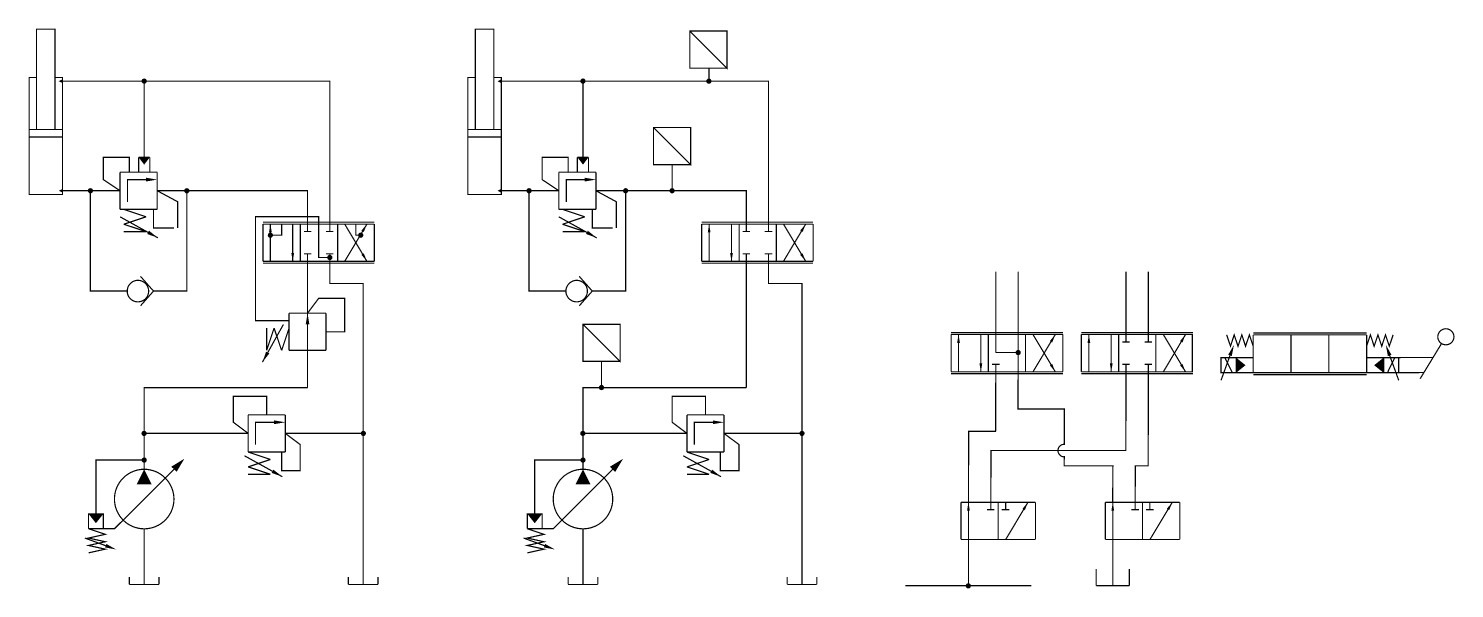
# Model space of a CAD drawing. Header units: millimetres. Extents: x 8 to 331, y -1 to 63.
# Drawn here: x 211.4 to 330.8, y 8.7 to 55.6 of the extents above; entities that cross this region are included whole.
import ezdxf
from ezdxf.lldxf.tags import DXFTag

# ---------------------------------------------------------------- set-up
doc = ezdxf.new("R2010")
doc.units = ezdxf.units.MM
doc.header["$LTSCALE"] = 2
tags = doc.linetypes.add('HIDDEN', pattern=[0.375, 0.25, -0.125]).pattern_tags.tags
tags[6:7] = [DXFTag(74, 4), DXFTag(75, 0), DXFTag(340, '0'), DXFTag(46, 1.0), DXFTag(50, 0.0), DXFTag(44, 0.0), DXFTag(45, 0.0)]
tags[4:5] = [DXFTag(74, 4), DXFTag(75, 0), DXFTag(340, '0'), DXFTag(46, 1.0), DXFTag(50, 0.0), DXFTag(44, 0.0), DXFTag(45, 0.0)]
tags = doc.linetypes.add('HIDDEN4', pattern=[0.09375, 0.0625, -0.03125]).pattern_tags.tags
tags[6:7] = [DXFTag(74, 4), DXFTag(75, 0), DXFTag(340, '0'), DXFTag(46, 1.0), DXFTag(50, 0.0), DXFTag(44, 0.0), DXFTag(45, 0.0)]
tags[4:5] = [DXFTag(74, 4), DXFTag(75, 0), DXFTag(340, '0'), DXFTag(46, 1.0), DXFTag(50, 0.0), DXFTag(44, 0.0), DXFTag(45, 0.0)]

msp = doc.modelspace()

# ---------------------------------------------------------------- hatches: boundary and pattern name
h = msp.add_hatch(color=256)
h.dxf.hatch_style = 1
edge = h.paths.add_edge_path()
edge.add_line((221.32, 51.17), (221.1, 51.17))
edge.add_line((221.1, 51.17), (221.1, 50.95))
edge.add_arc((221.1, 51.17), 0.22, 270, 360)
edge = h.paths.add_edge_path()
edge.add_line((221.1, 51.17), (220.88, 51.17))
edge.add_arc((221.1, 51.17), 0.22, 180, 270)
edge.add_line((221.1, 50.95), (221.1, 51.17))
edge = h.paths.add_edge_path()
edge.add_line((220.88, 51.17), (221.1, 51.17))
edge.add_line((221.1, 51.17), (221.32, 51.17))
edge.add_arc((221.1, 51.17), 0.22, 0, 180)
h = msp.add_hatch(color=256)
h.dxf.hatch_style = 1
edge = h.paths.add_edge_path()
edge.add_line((258.04, 51.17), (257.82, 51.17))
edge.add_line((257.82, 51.17), (257.82, 50.95))
edge.add_arc((257.82, 51.17), 0.22, 270, 360)
edge = h.paths.add_edge_path()
edge.add_line((257.82, 51.17), (257.6, 51.17))
edge.add_arc((257.82, 51.17), 0.22, 180, 270)
edge.add_line((257.82, 50.95), (257.82, 51.17))
edge = h.paths.add_edge_path()
edge.add_line((257.6, 51.17), (257.82, 51.17))
edge.add_line((257.82, 51.17), (258.04, 51.17))
edge.add_arc((257.82, 51.17), 0.22, 0, 180)
h = msp.add_hatch(color=256)
h.dxf.hatch_style = 1
edge = h.paths.add_edge_path()
edge.add_line((268.58, 51.16), (268.36, 51.16))
edge.add_line((268.36, 51.16), (268.36, 50.94))
edge.add_arc((268.36, 51.16), 0.22, 270, 360)
edge = h.paths.add_edge_path()
edge.add_line((268.36, 51.16), (268.14, 51.16))
edge.add_arc((268.36, 51.16), 0.22, 180, 270)
edge.add_line((268.36, 50.94), (268.36, 51.16))
edge = h.paths.add_edge_path()
edge.add_line((268.14, 51.16), (268.36, 51.16))
edge.add_line((268.36, 51.16), (268.58, 51.16))
edge.add_arc((268.36, 51.16), 0.22, 0, 180)
h = msp.add_hatch(color=256)
h.dxf.hatch_style = 1
edge = h.paths.add_edge_path()
edge.add_line((216.82, 42), (216.6, 42))
edge.add_line((216.6, 42), (216.6, 41.78))
edge.add_arc((216.6, 42), 0.22, 270, 360)
edge = h.paths.add_edge_path()
edge.add_line((216.6, 42), (216.37, 42))
edge.add_arc((216.6, 42), 0.22, 180, 270)
edge.add_line((216.6, 41.78), (216.6, 42))
edge = h.paths.add_edge_path()
edge.add_line((216.37, 42), (216.6, 42))
edge.add_line((216.6, 42), (216.82, 42))
edge.add_arc((216.6, 42), 0.22, 0, 180)
h = msp.add_hatch(color=256)
h.dxf.hatch_style = 1
edge = h.paths.add_edge_path()
edge.add_line((224.89, 42), (224.67, 42))
edge.add_line((224.67, 42), (224.67, 41.78))
edge.add_arc((224.67, 42), 0.22, 270, 360)
edge = h.paths.add_edge_path()
edge.add_line((224.67, 42), (224.45, 42))
edge.add_arc((224.67, 42), 0.22, 180, 270)
edge.add_line((224.67, 41.78), (224.67, 42))
edge = h.paths.add_edge_path()
edge.add_line((224.45, 42), (224.67, 42))
edge.add_line((224.67, 42), (224.89, 42))
edge.add_arc((224.67, 42), 0.22, 0, 180)
h = msp.add_hatch(color=256)
h.dxf.hatch_style = 1
edge = h.paths.add_edge_path()
edge.add_line((253.53, 42), (253.31, 42))
edge.add_line((253.31, 42), (253.31, 41.78))
edge.add_arc((253.31, 42), 0.22, 270, 360)
edge = h.paths.add_edge_path()
edge.add_line((253.31, 42), (253.09, 42))
edge.add_arc((253.31, 42), 0.22, 180, 270)
edge.add_line((253.31, 41.78), (253.31, 42))
edge = h.paths.add_edge_path()
edge.add_line((253.09, 42), (253.31, 42))
edge.add_line((253.31, 42), (253.53, 42))
edge.add_arc((253.31, 42), 0.22, 0, 180)
h = msp.add_hatch(color=256)
h.dxf.hatch_style = 1
edge = h.paths.add_edge_path()
edge.add_line((261.61, 42), (261.39, 42))
edge.add_line((261.39, 42), (261.39, 41.78))
edge.add_arc((261.39, 42), 0.22, 270, 360)
edge = h.paths.add_edge_path()
edge.add_line((261.39, 42), (261.17, 42))
edge.add_arc((261.39, 42), 0.22, 180, 270)
edge.add_line((261.39, 41.78), (261.39, 42))
edge = h.paths.add_edge_path()
edge.add_line((261.17, 42), (261.39, 42))
edge.add_line((261.39, 42), (261.61, 42))
edge.add_arc((261.39, 42), 0.22, 0, 180)
h = msp.add_hatch(color=256)
h.dxf.hatch_style = 1
edge = h.paths.add_edge_path()
edge.add_line((265.5, 42), (265.28, 42))
edge.add_line((265.28, 42), (265.28, 41.78))
edge.add_arc((265.28, 42), 0.22, 270, 360)
edge = h.paths.add_edge_path()
edge.add_line((265.28, 42), (265.05, 42))
edge.add_arc((265.28, 42), 0.22, 180, 270)
edge.add_line((265.28, 41.78), (265.28, 42))
edge = h.paths.add_edge_path()
edge.add_line((265.05, 42), (265.28, 42))
edge.add_line((265.28, 42), (265.5, 42))
edge.add_arc((265.28, 42), 0.22, 0, 180)
h = msp.add_hatch(color=256)
h.dxf.hatch_style = 1
edge = h.paths.add_edge_path()
edge.add_line((231.88, 38.28), (231.66, 38.28))
edge.add_line((231.66, 38.28), (231.66, 38.06))
edge.add_arc((231.66, 38.28), 0.22, 270, 360)
edge = h.paths.add_edge_path()
edge.add_line((231.66, 38.28), (231.44, 38.28))
edge.add_arc((231.66, 38.28), 0.22, 180, 270)
edge.add_line((231.66, 38.06), (231.66, 38.28))
edge = h.paths.add_edge_path()
edge.add_line((231.44, 38.28), (231.66, 38.28))
edge.add_line((231.66, 38.28), (231.88, 38.28))
edge.add_arc((231.66, 38.28), 0.22, 0, 180)
h = msp.add_hatch(color=256)
h.dxf.hatch_style = 1
edge = h.paths.add_edge_path()
edge.add_line((239.44, 38.28), (239.22, 38.28))
edge.add_line((239.22, 38.28), (239.22, 38.06))
edge.add_arc((239.22, 38.28), 0.22, 270, 360)
edge = h.paths.add_edge_path()
edge.add_line((239.22, 38.28), (239, 38.28))
edge.add_arc((239.22, 38.28), 0.22, 180, 270)
edge.add_line((239.22, 38.06), (239.22, 38.28))
edge = h.paths.add_edge_path()
edge.add_line((239, 38.28), (239.22, 38.28))
edge.add_line((239.22, 38.28), (239.44, 38.28))
edge.add_arc((239.22, 38.28), 0.22, 0, 180)
h = msp.add_hatch(color=256)
h.dxf.hatch_style = 1
edge = h.paths.add_edge_path()
edge.add_line((236.85, 36.42), (236.63, 36.42))
edge.add_line((236.63, 36.42), (236.63, 36.2))
edge.add_arc((236.63, 36.42), 0.22, 270, 360)
edge = h.paths.add_edge_path()
edge.add_line((236.63, 36.42), (236.41, 36.42))
edge.add_arc((236.63, 36.42), 0.22, 180, 270)
edge.add_line((236.63, 36.2), (236.63, 36.42))
edge = h.paths.add_edge_path()
edge.add_line((236.41, 36.42), (236.63, 36.42))
edge.add_line((236.63, 36.42), (236.85, 36.42))
edge.add_arc((236.63, 36.42), 0.22, 0, 180)
h = msp.add_hatch(color=256)
h.dxf.hatch_style = 1
edge = h.paths.add_edge_path()
edge.add_line((294.46, 28.47), (294.24, 28.47))
edge.add_line((294.24, 28.47), (294.24, 28.25))
edge.add_arc((294.24, 28.47), 0.22, 270, 360)
edge = h.paths.add_edge_path()
edge.add_line((294.24, 28.47), (294.02, 28.47))
edge.add_arc((294.24, 28.47), 0.22, 180, 270)
edge.add_line((294.24, 28.25), (294.24, 28.47))
edge = h.paths.add_edge_path()
edge.add_line((294.02, 28.47), (294.24, 28.47))
edge.add_line((294.24, 28.47), (294.46, 28.47))
edge.add_arc((294.24, 28.47), 0.22, 0, 180)
h = msp.add_hatch(color=256)
h.dxf.hatch_style = 1
edge = h.paths.add_edge_path()
edge.add_line((259.59, 25.54), (259.37, 25.54))
edge.add_line((259.37, 25.54), (259.37, 25.32))
edge.add_arc((259.37, 25.54), 0.22, 270, 360)
edge = h.paths.add_edge_path()
edge.add_line((259.37, 25.54), (259.15, 25.54))
edge.add_arc((259.37, 25.54), 0.22, 180, 270)
edge.add_line((259.37, 25.32), (259.37, 25.54))
edge = h.paths.add_edge_path()
edge.add_line((259.15, 25.54), (259.37, 25.54))
edge.add_line((259.37, 25.54), (259.59, 25.54))
edge.add_arc((259.37, 25.54), 0.22, 0, 180)
h = msp.add_hatch(color=256)
h.dxf.hatch_style = 1
edge = h.paths.add_edge_path()
edge.add_line((221.31, 21.71), (221.09, 21.71))
edge.add_line((221.09, 21.71), (221.09, 21.49))
edge.add_arc((221.09, 21.71), 0.22, 270, 360)
edge = h.paths.add_edge_path()
edge.add_line((221.09, 21.71), (220.87, 21.71))
edge.add_arc((221.09, 21.71), 0.22, 180, 270)
edge.add_line((221.09, 21.49), (221.09, 21.71))
edge = h.paths.add_edge_path()
edge.add_line((220.87, 21.71), (221.09, 21.71))
edge.add_line((221.09, 21.71), (221.31, 21.71))
edge.add_arc((221.09, 21.71), 0.22, 0, 180)
h = msp.add_hatch(color=256)
h.dxf.hatch_style = 1
edge = h.paths.add_edge_path()
edge.add_line((239.66, 21.71), (239.44, 21.71))
edge.add_line((239.44, 21.71), (239.44, 21.49))
edge.add_arc((239.44, 21.71), 0.22, 270, 360)
edge = h.paths.add_edge_path()
edge.add_line((239.44, 21.71), (239.22, 21.71))
edge.add_arc((239.44, 21.71), 0.22, 180, 270)
edge.add_line((239.44, 21.49), (239.44, 21.71))
edge = h.paths.add_edge_path()
edge.add_line((239.22, 21.71), (239.44, 21.71))
edge.add_line((239.44, 21.71), (239.66, 21.71))
edge.add_arc((239.44, 21.71), 0.22, 0, 180)
h = msp.add_hatch(color=256)
h.dxf.hatch_style = 1
edge = h.paths.add_edge_path()
edge.add_line((258.03, 21.71), (257.81, 21.71))
edge.add_line((257.81, 21.71), (257.81, 21.49))
edge.add_arc((257.81, 21.71), 0.22, 270, 360)
edge = h.paths.add_edge_path()
edge.add_line((257.81, 21.71), (257.59, 21.71))
edge.add_arc((257.81, 21.71), 0.22, 180, 270)
edge.add_line((257.81, 21.49), (257.81, 21.71))
edge = h.paths.add_edge_path()
edge.add_line((257.59, 21.71), (257.81, 21.71))
edge.add_line((257.81, 21.71), (258.03, 21.71))
edge.add_arc((257.81, 21.71), 0.22, 0, 180)
h = msp.add_hatch(color=256)
h.dxf.hatch_style = 1
edge = h.paths.add_edge_path()
edge.add_line((276.37, 21.71), (276.15, 21.71))
edge.add_line((276.15, 21.71), (276.15, 21.49))
edge.add_arc((276.15, 21.71), 0.22, 270, 360)
edge = h.paths.add_edge_path()
edge.add_line((276.15, 21.71), (275.93, 21.71))
edge.add_arc((276.15, 21.71), 0.22, 180, 270)
edge.add_line((276.15, 21.49), (276.15, 21.71))
edge = h.paths.add_edge_path()
edge.add_line((275.93, 21.71), (276.15, 21.71))
edge.add_line((276.15, 21.71), (276.37, 21.71))
edge.add_arc((276.15, 21.71), 0.22, 0, 180)
h = msp.add_hatch(color=256)
h.dxf.hatch_style = 1
edge = h.paths.add_edge_path()
edge.add_line((221.32, 19.48), (221.1, 19.48))
edge.add_line((221.1, 19.48), (221.1, 19.26))
edge.add_arc((221.1, 19.48), 0.22, 270, 360)
edge = h.paths.add_edge_path()
edge.add_line((221.1, 19.48), (220.88, 19.48))
edge.add_arc((221.1, 19.48), 0.22, 180, 270)
edge.add_line((221.1, 19.26), (221.1, 19.48))
edge = h.paths.add_edge_path()
edge.add_line((220.88, 19.48), (221.1, 19.48))
edge.add_line((221.1, 19.48), (221.32, 19.48))
edge.add_arc((221.1, 19.48), 0.22, 0, 180)
h = msp.add_hatch(color=256)
h.dxf.hatch_style = 1
edge = h.paths.add_edge_path()
edge.add_line((258.04, 19.48), (257.82, 19.48))
edge.add_line((257.82, 19.48), (257.82, 19.26))
edge.add_arc((257.82, 19.48), 0.22, 270, 360)
edge = h.paths.add_edge_path()
edge.add_line((257.82, 19.48), (257.6, 19.48))
edge.add_arc((257.82, 19.48), 0.22, 180, 270)
edge.add_line((257.82, 19.26), (257.82, 19.48))
edge = h.paths.add_edge_path()
edge.add_line((257.6, 19.48), (257.82, 19.48))
edge.add_line((257.82, 19.48), (258.04, 19.48))
edge.add_arc((257.82, 19.48), 0.22, 0, 180)
h = msp.add_hatch(color=256)
h.dxf.hatch_style = 1
edge = h.paths.add_edge_path()
edge.add_line((290.29, 8.96), (290.07, 8.96))
edge.add_line((290.07, 8.96), (290.07, 8.74))
edge.add_arc((290.07, 8.96), 0.22, 270, 360)
edge = h.paths.add_edge_path()
edge.add_line((290.07, 8.96), (289.85, 8.96))
edge.add_arc((290.07, 8.96), 0.22, 180, 270)
edge.add_line((290.07, 8.74), (290.07, 8.96))
edge = h.paths.add_edge_path()
edge.add_line((289.85, 8.96), (290.07, 8.96))
edge.add_line((290.07, 8.96), (290.29, 8.96))
edge.add_arc((290.07, 8.96), 0.22, 0, 180)

# ---------------------------------------------------------------- linework, layer by layer
at = {"const_width": 0.1}
for points in [[(212.09, 47.12), (213.64, 47.12), (213.64, 55.51), (212.09, 55.51), (212.09, 47.12)], [(248.81, 47.12), (250.36, 47.12), (250.36, 55.51), (248.81, 55.51), (248.81, 47.12)], [(269.87, 52.25), (266.76, 52.25), (266.76, 55.36), (269.87, 55.36), (269.87, 52.25), (266.76, 55.36)], [(212.09, 51.47), (211.47, 51.47), (211.47, 44.64)], [(214.26, 44.64), (214.26, 44.64), (214.26, 51.47), (213.64, 51.47)], [(248.81, 51.47), (248.19, 51.47), (248.19, 44.64)], [(250.98, 44.64), (250.98, 44.64), (250.98, 51.47), (250.36, 51.47)], [(268.36, 52.26), (268.36, 51.16)], [(214.26, 51.16), (236.63, 51.16), (236.63, 39.21)], [(250.98, 51.16), (273.35, 51.16), (273.35, 39.21)], [(211.47, 47.12), (214.26, 47.12), (214.26, 46.5), (211.47, 46.5), (211.47, 47.12)], [(248.19, 47.12), (250.98, 47.12), (250.98, 46.5), (248.19, 46.5), (248.19, 47.12)], [(266.83, 44.18), (263.72, 44.18), (263.72, 47.29), (266.83, 47.29), (266.83, 44.18), (263.72, 47.29)], [(214.26, 44.79), (214.26, 41.69), (211.47, 41.69), (211.47, 44.64)], [(220.63, 43.55), (220.63, 44.8)], [(220.63, 44.8), (221.57, 44.8)], [(221.57, 44.8), (221.57, 43.55)], [(250.98, 44.79), (250.98, 41.69), (248.19, 41.69), (248.19, 44.64)], [(257.35, 43.55), (257.35, 44.8)], [(257.35, 44.8), (258.28, 44.8)], [(258.28, 44.8), (258.28, 43.55)], [(265.28, 44.18), (265.28, 42)], [(222.19, 43.55), (219.08, 43.55)], [(219.08, 43.55), (219.08, 40.44)], [(221.26, 42.93), (219.7, 42.93), (219.7, 41.07)], [(222.19, 40.44), (222.19, 43.55)], [(255.8, 43.55), (255.8, 40.44)], [(258.91, 43.55), (255.8, 43.55)], [(257.97, 42.93), (256.42, 42.93), (256.42, 41.07)], [(258.91, 40.44), (258.91, 43.55)], [(216.6, 42), (214.26, 42)], [(219.08, 42), (216.6, 42)], [(219.7, 33.61), (216.6, 33.61), (216.6, 42)], [(221.88, 33.61), (224.67, 33.61), (224.67, 42)], [(222.19, 42), (224.67, 42)], [(234.77, 39.21), (234.77, 42), (224.67, 42)], [(253.31, 42), (250.98, 42)], [(255.8, 42), (253.31, 42)], [(256.42, 33.61), (253.31, 33.61), (253.31, 42)], [(258.6, 33.61), (261.39, 33.61), (261.39, 42)], [(258.91, 42), (261.39, 42)], [(271.49, 39.21), (271.49, 42), (261.39, 42)], [(219.08, 40.44), (222.19, 40.44)], [(219.08, 39.82), (222.25, 38.06)], [(219.39, 40.44), (221.26, 39.82)], [(221.26, 39.82), (219.39, 39.2)], [(231.04, 39.37), (240.36, 39.37)], [(255.8, 40.44), (258.91, 40.44)], [(255.8, 39.82), (258.97, 38.06)], [(256.11, 40.44), (257.97, 39.82)], [(257.97, 39.82), (256.11, 39.2)], [(267.76, 39.37), (277.08, 39.37)], [(219.39, 39.2), (221.26, 38.58)], [(221.26, 38.58), (219.39, 38.58)], [(234.15, 39.21), (231.04, 39.21)], [(231.04, 39.21), (231.04, 36.1)], [(231.66, 39.21), (231.66, 36.1)], [(233.53, 36.1), (233.53, 39.21)], [(237.26, 39.21), (234.15, 39.21)], [(234.17, 36.13), (234.17, 39.24)], [(234.46, 38.59), (235.08, 38.59)], [(234.77, 39.21), (234.77, 38.59)], [(236.32, 38.59), (236.94, 38.59)], [(236.63, 39.21), (236.63, 38.59)], [(240.36, 39.21), (237.26, 39.21)], [(237.29, 36.1), (237.29, 39.21)], [(237.88, 36.1), (239.74, 39.21)], [(237.88, 39.21), (239.74, 36.1)], [(240.36, 36.1), (240.36, 39.21)], [(256.11, 39.2), (257.97, 38.58)], [(257.97, 38.58), (256.11, 38.58)], [(267.76, 39.21), (267.76, 36.1)], [(270.87, 39.21), (267.76, 39.21)], [(268.38, 39.21), (268.38, 36.1)], [(270.25, 36.1), (270.25, 39.21)], [(273.97, 39.21), (270.87, 39.21)], [(270.89, 36.13), (270.89, 39.24)], [(271.18, 38.59), (271.8, 38.59)], [(271.49, 39.21), (271.49, 38.59)], [(273.04, 38.59), (273.66, 38.59)], [(273.35, 39.21), (273.35, 38.59)], [(277.08, 39.21), (273.97, 39.21)], [(274.01, 36.1), (274.01, 39.21)], [(274.6, 36.1), (276.46, 39.21)], [(274.6, 39.21), (276.46, 36.1)], [(277.08, 36.1), (277.08, 39.21)], [(231.66, 37.97), (231.66, 36.1)], [(268.38, 37.97), (268.38, 36.1)], [(231.04, 36.1), (234.15, 36.1)], [(231.04, 35.95), (240.36, 35.95)], [(234.15, 36.1), (237.26, 36.1)], [(234.46, 36.73), (235.08, 36.73)], [(234.77, 36.1), (234.77, 36.73)], [(234.77, 36.1), (234.77, 31.44)], [(236.32, 36.73), (236.94, 36.73)], [(236.63, 36.1), (236.63, 36.73)], [(236.63, 36.1), (236.63, 34.24), (239.43, 34.24), (239.43, 25.54)], [(237.26, 36.1), (240.36, 36.1)], [(267.76, 36.1), (270.87, 36.1)], [(267.76, 35.95), (277.08, 35.95)], [(270.87, 36.1), (273.97, 36.1)], [(271.18, 36.73), (271.8, 36.73)], [(271.49, 36.1), (271.49, 36.73)], [(271.49, 36.1), (271.49, 25.54)], [(273.04, 36.73), (273.66, 36.73)], [(273.35, 36.1), (273.35, 36.72)], [(273.35, 36.1), (273.35, 34.24), (276.15, 34.24), (276.15, 25.54)], [(273.97, 36.1), (277.08, 36.1)], [(221.88, 33.61), (220.79, 34.84)], [(258.6, 33.61), (257.51, 34.84)], [(221.88, 33.61), (220.79, 32.38)], [(258.6, 33.61), (257.51, 32.38)], [(233.22, 31.76), (233.22, 28.65)], [(236.32, 31.76), (233.22, 31.76)], [(236.32, 28.65), (236.32, 31.76)], [(292.37, 29.98), (292.37, 31.37)], [(294.24, 29.98), (294.24, 31.37)], [(303.27, 29.98), (303.27, 31.37)], [(305.14, 29.98), (305.14, 31.37)], [(232.75, 30.82), (230.99, 27.66)], [(231.97, 30.51), (231.35, 28.65)], [(231.35, 28.65), (231.35, 30.51)], [(232.6, 28.65), (231.97, 30.51)], [(233.22, 30.51), (232.6, 28.65)], [(234.77, 30.82), (234.77, 28.65)], [(260.93, 27.73), (257.82, 27.73), (257.82, 30.83), (260.93, 30.83), (260.93, 27.73), (257.82, 30.83)], [(288.63, 30.13), (297.98, 30.13)], [(288.63, 29.98), (288.63, 26.86)], [(291.75, 29.98), (288.63, 29.98)], [(289.25, 29.98), (289.25, 26.86)], [(291.12, 26.86), (291.12, 29.98)], [(291.75, 29.98), (291.75, 26.86)], [(294.86, 29.98), (291.75, 29.98)], [(291.75, 26.86), (291.75, 29.98)], [(292.37, 29.98), (292.37, 28.47)], [(294.24, 29.98), (294.24, 29.35)], [(294.86, 26.86), (294.86, 29.98)], [(294.86, 29.98), (294.86, 26.86)], [(297.98, 29.98), (294.86, 29.98)], [(294.86, 26.86), (294.86, 29.98)], [(295.48, 26.86), (297.35, 29.98)], [(295.48, 29.98), (297.35, 26.86)], [(297.98, 26.86), (297.98, 29.98)], [(299.53, 30.13), (308.88, 30.13)], [(299.53, 29.98), (299.53, 26.86)], [(302.65, 29.98), (299.53, 29.98)], [(300.16, 29.98), (300.16, 26.86)], [(302.03, 26.86), (302.03, 29.98)], [(302.65, 29.98), (302.65, 26.86)], [(305.76, 29.98), (302.65, 29.98)], [(302.65, 26.86), (302.65, 29.98)], [(303.27, 29.98), (303.27, 29.35)], [(305.14, 29.98), (305.14, 29.35)], [(305.76, 26.86), (305.76, 29.98)], [(305.76, 29.98), (305.76, 26.86)], [(308.88, 29.98), (305.76, 29.98)], [(305.76, 26.86), (305.76, 29.98)], [(306.39, 26.86), (308.25, 29.98)], [(306.39, 29.98), (308.25, 26.86)], [(308.81, 26.88), (308.81, 29.99)], [(313.91, 29), (313.59, 29.95), (313.27, 29), (312.96, 29.95), (312.64, 29), (312.32, 29.95), (312.01, 29), (311.69, 29.95)], [(313.91, 30.1), (323.4, 30.1)], [(317.07, 29.95), (313.91, 29.95)], [(313.91, 29.95), (313.91, 26.78)], [(320.24, 29.95), (317.07, 29.95)], [(317.07, 26.78), (317.07, 29.95)], [(317.07, 29.95), (317.07, 26.78)], [(320.24, 26.78), (320.24, 29.95)], [(323.4, 29.95), (320.24, 29.95)], [(320.24, 29.95), (320.24, 26.78)], [(320.24, 26.78), (320.24, 29.95)], [(323.4, 29), (323.72, 29.95), (324.03, 29), (324.35, 29.95), (324.67, 29), (324.98, 29.95), (325.3, 29), (325.62, 29.95)], [(323.4, 26.78), (323.4, 29.95)], [(233.22, 28.65), (236.32, 28.65)], [(234.77, 28.65), (234.77, 27.1)], [(289.25, 28.73), (289.25, 26.86)], [(294.24, 29.35), (294.24, 27.48)], [(300.16, 28.73), (300.16, 26.86)], [(303.58, 29.35), (302.96, 29.35)], [(305.45, 29.35), (304.83, 29.35)], [(327.88, 26.28), (329.69, 29.25)], [(259.37, 27.73), (259.37, 25.54)], [(292.06, 27.48), (292.68, 27.48)], [(292.37, 28.47), (294.24, 28.47)], [(292.37, 26.86), (292.37, 27.48)], [(294.24, 26.86), (294.24, 27.48)], [(302.96, 27.48), (303.58, 27.48)], [(303.27, 26.86), (303.27, 27.48)], [(304.83, 27.48), (305.45, 27.48)], [(305.14, 26.86), (305.14, 27.48)], [(311.97, 28.23), (311.22, 26.15)], [(312.48, 26.78), (311.22, 26.78), (311.22, 28.05), (312.48, 28.05)], [(311.53, 28.05), (312.17, 26.78)], [(313.91, 26.78), (312.48, 26.78), (312.48, 28.05), (313.91, 28.05)], [(323.4, 26.78), (324.83, 26.78), (324.83, 28.05), (323.4, 28.05)], [(324.83, 26.78), (326.09, 26.78), (326.09, 28.05), (324.83, 28.05)], [(325.77, 28.05), (325.14, 26.78)], [(325.33, 28.23), (326.09, 26.15)], [(326.09, 28.05), (328.97, 28.06)], [(234.77, 27.1), (234.77, 25.54)], [(288.63, 26.86), (291.75, 26.86)], [(288.63, 26.71), (297.98, 26.71)], [(292.37, 26.86), (292.35, 21.88), (290.1, 21.88), (290.08, 15.95)], [(291.75, 26.86), (294.86, 26.86)], [(303.27, 26.86), (303.25, 20.28), (291.97, 20.28), (291.95, 15.95)], [(298.1, 20.75), (298.1, 23.75), (294.22, 23.75), (294.24, 26.93)], [(294.86, 26.86), (297.98, 26.86)], [(299.53, 26.86), (302.65, 26.86)], [(299.53, 26.71), (308.88, 26.71)], [(302.65, 26.86), (305.76, 26.86)], [(305.14, 26.86), (305.12, 19), (304.05, 19), (304.03, 15.95)], [(305.76, 26.86), (308.88, 26.86)], [(313.91, 26.78), (317.07, 26.78)], [(313.91, 26.62), (323.4, 26.62)], [(317.07, 26.78), (320.24, 26.78)], [(320.24, 26.78), (323.4, 26.78)], [(326.09, 26.78), (328.19, 26.8)], [(234.77, 25.54), (221.1, 25.54), (221.1, 21.5), (221.1, 19.33)], [(239.43, 25.54), (239.43, 9.08)], [(271.49, 25.54), (257.82, 25.54), (257.82, 21.5), (257.82, 19.33)], [(276.15, 25.54), (276.15, 9.08)], [(232.91, 23.26), (229.8, 23.26)], [(229.8, 23.26), (229.8, 20.15)], [(231.97, 22.64), (230.42, 22.64), (230.42, 20.78)], [(232.91, 20.15), (232.91, 23.26)], [(266.52, 23.26), (266.52, 20.15)], [(269.62, 23.26), (266.52, 23.26)], [(268.69, 22.64), (267.14, 22.64), (267.14, 20.78)], [(269.62, 20.15), (269.62, 23.26)], [(229.8, 21.71), (221.1, 21.71)], [(232.91, 21.71), (239.43, 21.71)], [(266.52, 21.71), (257.82, 21.71)], [(269.62, 21.71), (276.15, 21.71)], [(221.1, 18.71), (221.1, 19.48)], [(229.49, 19.84), (232.66, 18.09)], [(229.8, 20.15), (232.91, 20.15)], [(229.8, 20.15), (231.66, 19.53)], [(231.66, 19.53), (229.8, 18.91)], [(257.82, 18.71), (257.82, 19.48)], [(266.21, 19.84), (269.37, 18.09)], [(266.52, 20.15), (269.62, 20.15)], [(266.52, 20.15), (268.38, 19.53)], [(268.38, 19.53), (266.52, 18.91)], [(298.1, 19.81), (298.09, 19), (302.17, 19), (302.15, 15.95)], [(216.44, 13.74), (218.61, 13.74), (221.1, 16.22), (223.59, 18.71)], [(229.8, 18.91), (231.66, 18.29)], [(231.66, 18.29), (229.8, 18.29)], [(253.16, 13.74), (255.33, 13.74), (257.82, 16.22), (260.3, 18.71)], [(266.52, 18.91), (268.38, 18.29)], [(268.38, 18.29), (266.52, 18.29)], [(289.46, 15.95), (289.46, 12.84)], [(292.57, 15.95), (289.46, 15.95)], [(289.46, 12.84), (289.46, 15.95)], [(290.08, 15.95), (290.08, 12.84)], [(291.95, 15.95), (291.95, 15.33)], [(292.57, 12.84), (292.57, 15.95)], [(292.57, 15.95), (292.57, 12.84)], [(295.69, 15.95), (292.57, 15.95)], [(292.57, 12.84), (292.57, 15.95)], [(293.19, 15.95), (293.19, 15.33)], [(293.2, 12.84), (295.06, 15.95)], [(295.69, 12.84), (295.69, 15.95)], [(301.54, 15.95), (301.54, 12.84)], [(304.65, 15.95), (301.54, 15.95)], [(301.54, 12.84), (301.54, 15.95)], [(302.16, 15.95), (302.16, 12.84)], [(304.03, 15.95), (304.03, 15.33)], [(304.65, 12.84), (304.65, 15.95)], [(304.65, 15.95), (304.65, 12.84)], [(307.77, 15.95), (304.65, 15.95)], [(304.65, 12.84), (304.65, 15.95)], [(305.26, 15.95), (305.26, 15.33)], [(305.27, 12.84), (307.14, 15.95)], [(307.77, 12.84), (307.77, 15.95)], [(217.68, 13.74), (217.68, 14.98), (216.44, 14.98), (216.44, 13.74)], [(254.4, 13.74), (254.4, 14.98), (253.16, 14.98), (253.16, 13.74)], [(291.64, 15.33), (292.26, 15.33)], [(292.87, 15.33), (293.5, 15.33)], [(303.72, 15.33), (304.34, 15.33)], [(304.95, 15.33), (305.58, 15.33)], [(216.44, 13.74), (217.84, 13.27), (216.44, 12.96), (217.84, 12.65), (216.44, 12.34), (217.84, 12.03), (216.44, 11.72)], [(221.1, 13.74), (221.1, 12.18)], [(253.16, 13.74), (254.56, 13.27), (253.16, 12.96), (254.56, 12.65), (253.16, 12.34), (254.56, 12.03), (253.16, 11.72)], [(257.82, 13.74), (257.82, 12.18)], [(290.08, 12.84), (290.08, 13.46)], [(302.16, 12.84), (302.16, 13.46)], [(217.88, 12.32), (216.13, 12.96)], [(221.1, 12.18), (221.1, 9.08)], [(254.6, 12.32), (252.85, 12.96)], [(257.82, 12.18), (257.82, 9.08)], [(289.46, 12.84), (292.57, 12.84)], [(290.08, 12.84), (290.08, 8.97)], [(292.57, 12.84), (295.69, 12.84)], [(301.54, 12.84), (304.65, 12.84)], [(302.16, 12.84), (302.16, 8.97)], [(304.65, 12.84), (307.77, 12.84)], [(219.86, 9.7), (219.86, 9.08)], [(222.34, 9.08), (222.34, 9.7)], [(238.19, 9.7), (238.19, 9.08)], [(240.67, 9.08), (240.67, 9.7)], [(256.58, 9.7), (256.58, 9.08)], [(259.06, 9.08), (259.06, 9.7)], [(274.91, 9.7), (274.91, 9.08)], [(277.39, 9.08), (277.39, 9.7)], [(300.77, 10.36), (300.77, 8.97)], [(303.55, 10.36), (303.55, 8.97)], [(219.86, 9.08), (222.34, 9.08)], [(238.19, 9.08), (240.67, 9.08)], [(256.58, 9.08), (259.06, 9.08)], [(274.91, 9.08), (277.39, 9.08)], [(290.08, 8.97), (288.69, 8.97)], [(290.08, 8.97), (291.47, 8.97)], [(302.16, 8.97), (300.77, 8.97)], [(302.16, 8.97), (303.55, 8.97)]]:
    msp.add_lwpolyline(points, dxfattribs=at)
for points in [[(214.26, 51.16, 0.311, 0, 0), (213.95, 51.16, 0, 0, 0)], [(250.98, 51.16, 0.311, 0, 0), (250.67, 51.16, 0, 0, 0)], [(221.1, 44.8, 0.932, 0, 0), (221.1, 44.18, 0.932, 0.932, 0)], [(257.82, 44.8, 0.932, 0, 0), (257.82, 44.18, 0.932, 0.932, 0)], [(222.19, 42.93, 0, 0.311, 0), (221.26, 42.93, 0.311, 0.311, 0)], [(258.91, 42.93, 0, 0.311, 0), (257.97, 42.93, 0.311, 0.311, 0)], [(214.26, 42, 0.311, 0, 0), (213.95, 42, 0, 0, 0)], [(250.98, 42, 0.311, 0, 0), (250.67, 42, 0, 0, 0)], [(222.25, 38.06, 0, 0.311, 0), (221.43, 38.52, 0.311, 0.311, 0)], [(231.66, 39.21, 0, 0.233, 0), (231.66, 38.51, 0.233, 0.233, 0)], [(239.74, 39.21, 0, 0.233, 0), (239.38, 38.61, 0.233, 0.233, 0)], [(258.97, 38.06, 0, 0.311, 0), (258.15, 38.52, 0.311, 0.311, 0)], [(268.38, 39.21, 0, 0.233, 0), (268.38, 38.51, 0.233, 0.233, 0)], [(276.46, 39.21, 0, 0.233, 0), (276.1, 38.61, 0.233, 0.233, 0)], [(233.53, 36.1, 0, 0.233, 0), (233.53, 36.8, 0.233, 0.233, 0)], [(239.74, 36.1, 0, 0.233, 0), (239.38, 36.7, 0.233, 0.233, 0)], [(270.25, 36.1, 0, 0.233, 0), (270.25, 36.8, 0.233, 0.233, 0)], [(276.46, 36.1, 0, 0.233, 0), (276.1, 36.7, 0.233, 0.233, 0)], [(234.77, 31.76, 0, 0.311, 0), (234.77, 30.82, 0.311, 0.311, 0)], [(289.25, 29.98, 0, 0.234, 0), (289.25, 29.27, 0.234, 0.234, 0)], [(297.35, 29.98, 0, 0.234, 0), (296.99, 29.37, 0.234, 0.234, 0)], [(300.16, 29.98, 0, 0.234, 0), (300.16, 29.27, 0.234, 0.234, 0)], [(308.25, 29.98, 0, 0.234, 0), (307.89, 29.37, 0.234, 0.234, 0)], [(312.3, 29.12, 0, 0.316, 0), (311.97, 28.23, 0.316, 0.316, 0)], [(325.01, 29.12, 0, 0.316, 0), (325.33, 28.23, 0.316, 0.316, 0)], [(230.99, 27.66, 0, 0.311, 0), (231.44, 28.47, 0.311, 0.311, 0)], [(291.12, 26.86, 0, 0.234, 0), (291.12, 27.56, 0.234, 0.234, 0)], [(297.35, 26.86, 0, 0.234, 0), (296.99, 27.46, 0.234, 0.234, 0)], [(302.03, 26.86, 0, 0.234, 0), (302.03, 27.56, 0.234, 0.234, 0)], [(308.25, 26.86, 0, 0.234, 0), (307.89, 27.46, 0.234, 0.234, 0)], [(312.48, 27.41, 1.27, 0, 0), (313.27, 27.41, 0, 0, 0)], [(324.83, 27.41, 1.27, 0, 0), (324.03, 27.41, 0, 0, 0)], [(232.91, 22.64, 0, 0.311, 0), (231.97, 22.64, 0.311, 0.311, 0)], [(269.62, 22.64, 0, 0.311, 0), (268.69, 22.64, 0.311, 0.311, 0)], [(221.1, 17.46, 1.24, 0, 0), (221.1, 18.71, 0, 0, 0)], [(223.59, 18.71, 0.621, 0, 0), (224.46, 19.59, 0, 0, 0)], [(257.82, 17.46, 1.24, 0, 0), (257.82, 18.71, 0, 0, 0)], [(260.3, 18.71, 0.621, 0, 0), (261.18, 19.59, 0, 0, 0)], [(232.66, 18.09, 0, 0.311, 0), (231.84, 18.54, 0.311, 0.311, 0)], [(269.37, 18.09, 0, 0.311, 0), (268.56, 18.54, 0.311, 0.311, 0)], [(217.06, 14.98, 1.24, 0, 0), (217.06, 14.2, 0, 0, 0)], [(253.78, 14.98, 1.24, 0, 0), (253.78, 14.2, 0, 0, 0)], [(290.08, 15.95, 0, 0.234, 0), (290.08, 15.25, 0.234, 0.234, 0)], [(295.06, 15.95, 0, 0.234, 0), (294.7, 15.35, 0.234, 0.234, 0)], [(302.16, 15.95, 0, 0.234, 0), (302.16, 15.25, 0.234, 0.234, 0)], [(307.14, 15.95, 0, 0.234, 0), (306.78, 15.35, 0.234, 0.234, 0)], [(218.76, 12, 0, 0.311, 0), (217.88, 12.32, 0.311, 0.311, 0)], [(255.48, 12, 0, 0.311, 0), (254.6, 12.32, 0.311, 0.311, 0)]]:
    msp.add_lwpolyline(points, format="xyseb")
for points in [[(221.1, 51.09, 1), (221.1, 51.25, 1)], [(257.82, 51.09, 1), (257.82, 51.25, 1)], [(268.36, 51.09, 1), (268.36, 51.24, 1)], [(216.6, 41.92, 1), (216.6, 42.08, 1)], [(224.67, 41.92, 1), (224.67, 42.08, 1)], [(253.31, 41.92, 1), (253.31, 42.08, 1)], [(261.39, 41.92, 1), (261.39, 42.08, 1)], [(265.27, 41.92, 1), (265.27, 42.07, 1)], [(231.62, 38.28, 1), (231.7, 38.28, 1)], [(239.14, 38.28, 1), (239.22, 38.28, 1)], [(236.6, 36.42, 1), (236.67, 36.42, 1)], [(259.38, 25.47, 1), (259.38, 25.63, 1)], [(221.09, 21.63, 1), (221.09, 21.78, 1)], [(239.44, 21.63, 1), (239.44, 21.79, 1)], [(257.81, 21.63, 1), (257.81, 21.78, 1)], [(276.16, 21.63, 1), (276.16, 21.79, 1)], [(221.02, 19.48, 1), (221.18, 19.48, 1)], [(257.74, 19.48, 1), (257.9, 19.48, 1)]]:
    msp.add_lwpolyline(points, format="xyb", close=True, dxfattribs=at)
at = {"color": 1, "linetype": 'HIDDEN', "const_width": 0.1}
for points in [[(221.1, 44.8), (221.1, 51.09)], [(257.82, 44.8), (257.82, 51.09)], [(233.22, 31.13), (230.42, 31.13), (230.42, 33.62), (230.42, 39.83), (234.77, 39.83), (235.7, 39.83), (235.7, 39.21)], [(231.66, 38.28), (232.6, 38.28), (232.6, 39.21)], [(236.63, 36.42), (235.7, 36.42), (235.7, 39.21)], [(238.81, 39.21), (238.81, 38.28), (239.18, 38.28)], [(221.1, 19.48), (217.06, 19.48), (217.06, 14.98)], [(257.82, 19.48), (253.78, 19.48), (253.78, 14.98)]]:
    msp.add_lwpolyline(points, dxfattribs=at)
at = {"color": 1, "linetype": 'HIDDEN4', "ltscale": 5, "const_width": 0.1, "flags": 128}
for points in [[(219.08, 42), (217.68, 42.93), (217.68, 44.8), (219.86, 44.8), (219.86, 43.55)], [(255.8, 42), (254.4, 42.93), (254.4, 44.8), (256.58, 44.8), (256.58, 43.55)], [(223.9, 38.89), (223.9, 41.08), (222.19, 42)], [(260.61, 38.89), (260.61, 41.08), (258.91, 42)], [(223.59, 38.89), (221.88, 38.89), (221.88, 40.44)], [(260.3, 38.89), (258.6, 38.89), (258.6, 40.44)]]:
    msp.add_lwpolyline(points, dxfattribs=at)
at = {"linetype": 'HIDDEN', "const_width": 0.1}
for points in [[(292.37, 31.37), (292.37, 35.24)], [(294.24, 31.37), (294.24, 35.24)], [(303.27, 31.37), (303.27, 35.24)], [(305.14, 31.37), (305.14, 35.24)], [(288.69, 8.97), (284.81, 8.97)], [(291.47, 8.97), (295.35, 8.97)]]:
    msp.add_lwpolyline(points, dxfattribs=at)
at = {"const_width": 0.1}
for points in [[(220.57, 32.71, 0.198912), (221.21, 32.97, 0.198912), (221.47, 33.61, 0.198912), (221.21, 34.24, 0.198912), (220.57, 34.51, 0.198912), (219.94, 34.24, 0.198912), (219.68, 33.61, 0.198912), (219.94, 32.97, 0.198912), (220.57, 32.71)], [(257.29, 32.71, 0.198912), (257.93, 32.97, 0.198912), (258.19, 33.61, 0.198912), (257.93, 34.24, 0.198912), (257.29, 34.51, 0.198912), (256.66, 34.24, 0.198912), (256.39, 33.61, 0.198912), (256.66, 32.97, 0.198912), (257.29, 32.71)], [(330.03, 29.12, 0.198912), (330.51, 29.31, 0.198912), (330.71, 29.79, 0.198912), (330.51, 30.26, 0.198912), (330.03, 30.46, 0.198912), (329.56, 30.26, 0.198912), (329.36, 29.79, 0.198912), (329.56, 29.31, 0.198912), (330.03, 29.12)], [(298.1, 20.8, 1.002114), (298.1, 19.75)], [(221.1, 13.73, 0.198912), (222.86, 14.46, 0.198912), (223.59, 16.22, 0.198912), (222.86, 17.98, 0.198912), (221.1, 18.71, 0.198912), (219.34, 17.98, 0.198912), (218.61, 16.22, 0.198912), (219.34, 14.46, 0.198912), (221.1, 13.73)], [(257.82, 13.73, 0.198912), (259.58, 14.46, 0.198912), (260.31, 16.22, 0.198912), (259.58, 17.98, 0.198912), (257.82, 18.71, 0.198912), (256.06, 17.98, 0.198912), (255.33, 16.22, 0.198912), (256.06, 14.46, 0.198912), (257.82, 13.73)]]:
    msp.add_lwpolyline(points, format="xyb", dxfattribs=at)
at = {"color": 1, "linetype": 'HIDDEN', "const_width": 0.1, "flags": 128}
msp.add_lwpolyline([(234.77, 31.76), (235.7, 33), (237.88, 33), (237.88, 30.2), (236.32, 30.2)], dxfattribs=at)
at = {"linetype": 'HIDDEN4', "ltscale": 5, "const_width": 0.1, "flags": 128}
for points in [[(229.8, 21.71), (228.56, 22.64), (228.56, 24.81), (231.35, 24.81), (231.35, 23.26)], [(266.52, 21.71), (265.28, 22.64), (265.28, 24.81), (268.07, 24.81), (268.07, 23.26)], [(232.91, 21.71), (234.15, 20.78), (234.15, 18.6), (232.6, 18.6), (232.6, 20.15)], [(269.62, 21.71), (270.87, 20.78), (270.87, 18.6), (269.31, 18.6), (269.31, 20.15)]]:
    msp.add_lwpolyline(points, dxfattribs=at)

doc.saveas('drawing.dxf')
